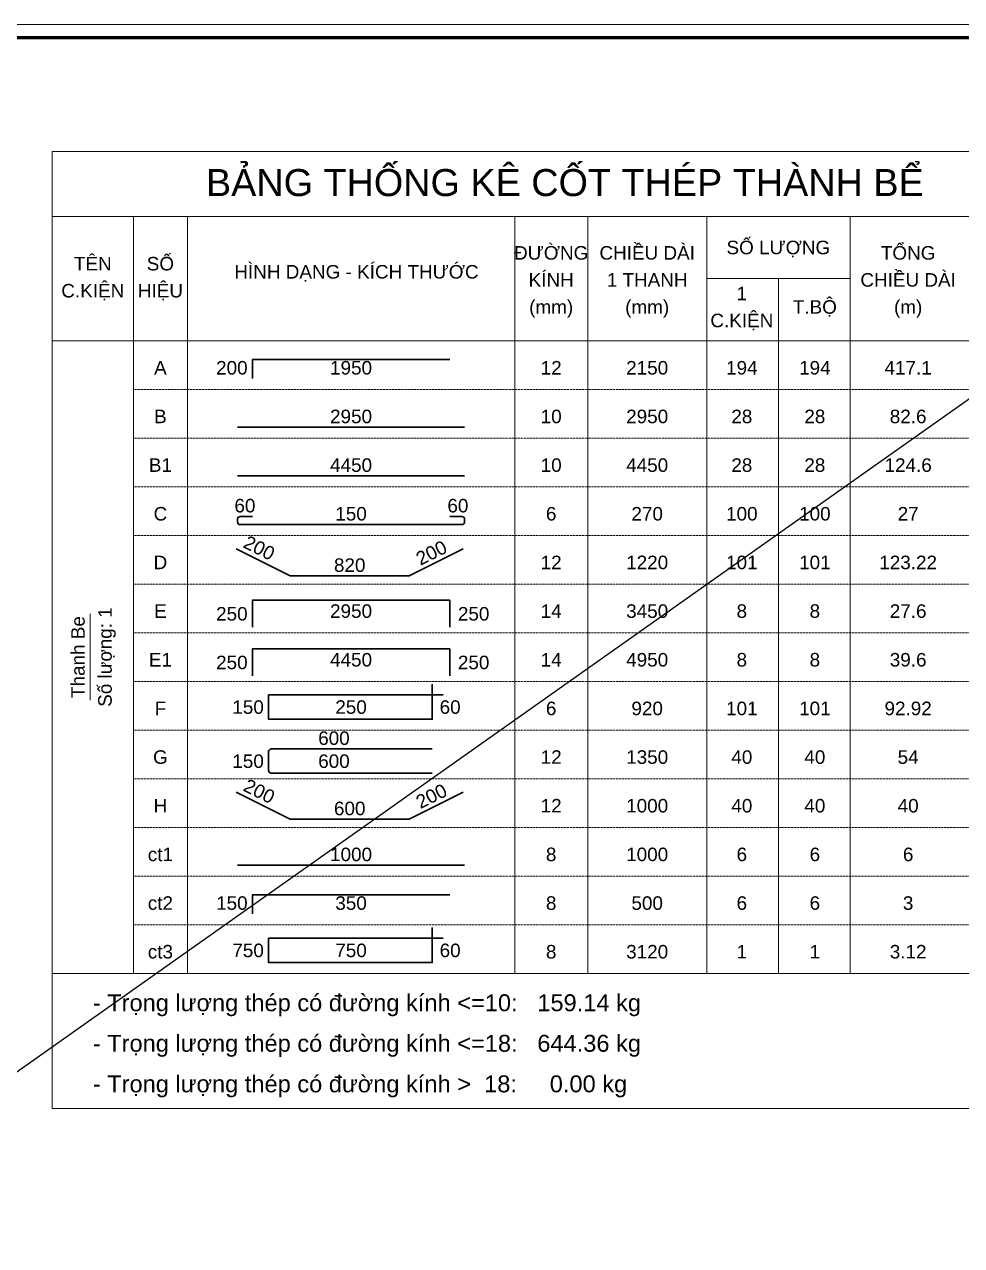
# Model space of a CAD drawing. Header units: millimetres. Extents: x -85362 to 12792, y -54701 to -36522.
# Drawn here: x -835 to 7829, y -47814 to -36522 of the extents above; entities that cross this region are included whole.
import ezdxf
from ezdxf.enums import TextEntityAlignment as Align

# ---------------------------------------------------------------- set-up
doc = ezdxf.new("R2010")
doc.units = ezdxf.units.MM
doc.header["$MEASUREMENT"] = 0
doc.linetypes.add('HIDDENX2', pattern=[0.75, 0.5, -0.25])
doc.layers.get('Defpoints').update_dxf_attribs({"color": 1})
for name, color, linetype, lineweight in [('Bao', 2, 'Continuous', 0), ('Khungten_LCDI', 7, 'Continuous', 5), ('LC Net dam 1', 30, 'Continuous', 30), ('LC Net thay', 7, 'Continuous', 25), ('LC Text1', 3, 'Continuous', 20), ('NetMo', 9, 'HIDDENX2', 0), ('Text', 2, 'Continuous', 0), ('TextThep', 7, 'Continuous', 0)]:
    doc.layers.add(name, color=color, linetype=linetype, lineweight=lineweight)
doc.layers.add('KCS_Plotter', color=11, linetype='Continuous', plot=False)
doc.styles.add('Hoa', font='micross.ttf')
doc.styles.add('Khungten', font='', dxfattribs={"width": 0.9, "height": 5000})
doc.styles.add('Thuong', font='micross.ttf')
doc.styles.add('Title', font='', dxfattribs={"width": 0.8})
doc.styles.get('Khungten').set_extended_font_data('.VnAvantH')
doc.styles.get('Title').set_extended_font_data('.VnBlackH')

# ---------------------------------------------------------------- blocks, each defined once
blk = doc.blocks.new('lcdi fix')
at = {"layer": 'Defpoints', "lineweight": 0}
blk.add_lwpolyline([(-1200, -14850), (-1200, 14850), (40800, 14850), (40800, -14850)], close=True, dxfattribs=at)
at = {"layer": 'Khungten_LCDI', "color": 5, "lineweight": 60}
blk.add_lwpolyline([(0, -14650), (0, 14650), (40600, 14650), (40600, -14650)], close=True, dxfattribs=at)
at = {"color": 7, "style": 'Khungten', "width": 0.8}
for tag, p in [('REVISION', (39499, -10746)), ('NGAYHT', (39546, -11609))]:
    blk.add_attdef(tag, text='', height=200, dxfattribs=at).set_placement(p, align=Align.CENTER)
at = {"layer": 'LC Text1', "style": 'Title', "width": 1.485915}
for tag, p, p2 in [('TENBANVE1', (36913, -8886), (40339, -8886)), ('TENBANVE2', (36913, -9562), (40339, -9562))]:
    blk.add_attdef(tag, text='', height=250, dxfattribs=at).set_placement(p, p2, align=Align.FIT)
at = {"layer": 'LC Text1', "style": 'Title', "width": 0.7}
blk.add_attdef('SOBANVE', text='', height=250, dxfattribs=at).set_placement((39562, -13896), align=Align.CENTER)

msp = doc.modelspace()

# ---------------------------------------------------------------- linework, layer by layer
at = {"layer": 'Bao'}
for p, q in [((-577.5, -37697), (8997.5, -37697)), ((-577.5, -37697), (-577.5, -46547)), ((-577.5, -38297), (8997.5, -38297)), ((172.5, -38297), (172.5, -45297)), ((672.5, -38297), (672.5, -45297)), ((3697.5, -38297), (3697.5, -45297)), ((4372.5, -38297), (4372.5, -45297)), ((5472.5, -38297), (5472.5, -45297)), ((6797.5, -38297), (6797.5, -45297)), ((5472.5, -38872), (6797.5, -38872)), ((6135, -38872), (6135, -45297)), ((-577.5, -39447), (8997.5, -39447))]:
    msp.add_line(p, q, dxfattribs=at)
at = {"layer": 'KCS_Plotter', "ltscale": 2}
msp.add_line((-12914.8, -54700.6), (12792.4, -36522), dxfattribs=at)
at = {"layer": 'LC Net dam 1'}
for points in [[(1272.5, -39797), (1272.5, -39622), (3097.5, -39622)], [(1135, -40247), (3235, -40247)], [(1135, -40697), (3235, -40697)], [(1122.5, -41372), (1622.5, -41622), (2722.5, -41622), (3222.5, -41372)], [(1272.5, -42097), (1272.5, -41847), (3097.5, -41847), (3097.5, -42097)], [(1272.5, -42547), (1272.5, -42297), (3097.5, -42297), (3097.5, -42547)], [(3035, -42722), (1422.5, -42722), (1422.5, -42947), (2935, -42947), (2935, -42622)], [(1122.5, -43622), (1622.5, -43872), (2722.5, -43872), (3222.5, -43622)], [(1135, -44297), (3235, -44297)], [(1272.5, -44747), (1272.5, -44572), (3097.5, -44572)], [(3035, -44972), (1422.5, -44972), (1422.5, -45197), (2935, -45197), (2935, -44872)]]:
    msp.add_lwpolyline(points, dxfattribs=at)
for points in [[(1272.5, -41072), (1160, -41072, 0.4142136), (1135, -41097), (1135, -41122, 0.4142136), (1160, -41147), (3210, -41147, 0.4142136), (3235, -41122), (3235, -41097, 0.4142136), (3210, -41072), (3097.5, -41072)], [(2935, -43222), (1447.5, -43222, 0.4142136), (1422.5, -43247), (1422.5, -43422, 0.4142136), (1447.5, -43447), (2935, -43447)]]:
    msp.add_lwpolyline(points, format="xyb", dxfattribs=at)
at = {"layer": 'NetMo'}
for p, q in [((172.5, -39897), (8997.5, -39897)), ((172.5, -40347), (8997.5, -40347)), ((172.5, -40797), (8997.5, -40797)), ((172.5, -41247), (8997.5, -41247)), ((172.5, -41697), (8997.5, -41697)), ((172.5, -42147), (8997.5, -42147)), ((172.5, -42597), (8997.5, -42597)), ((172.5, -43047), (8997.5, -43047)), ((172.5, -43497), (8997.5, -43497)), ((172.5, -43947), (8997.5, -43947)), ((172.5, -44397), (8997.5, -44397)), ((172.5, -44847), (8997.5, -44847)), ((172.5, -45297), (8997.5, -45297))]:
    msp.add_line(p, q, dxfattribs=at)
at = {"layer": 'Text'}
for p, q in [((-227.5, -42772), (-227.5, -41972)), ((-577.5, -45297), (8997.5, -45297)), ((-577.5, -45297), (8997.5, -45297)), ((-577.5, -46547), (8997.5, -46547))]:
    msp.add_line(p, q, dxfattribs=at)

# ---------------------------------------------------------------- block references
at = {"layer": 'LC Net thay', "xscale": 0.6120766616163446, "yscale": 0.6120766616163446, "zscale": 0.6120766616163446}
msp.add_blockref('lcdi fix', (-12180.3, -45611.3), dxfattribs=at)

# ---------------------------------------------------------------- texts
at = {"layer": 'Text', "color": 4, "style": 'Hoa'}
msp.add_text('BẢNG THỐNG KÊ CỐT THÉP THÀNH BỂ ', height=250, dxfattribs=at).set_placement((4210, -38109.5), align=Align.CENTER)
at = {"layer": 'Text'}
for s, style, p in [('SỐ LƯỢNG', 'Hoa', (6135, -38647)), ('ĐƯỜNG', 'Hoa', (4035, -38697)), ('CHIỀU DÀI', 'Hoa', (4922.5, -38697)), ('TỔNG', 'Hoa', (7335, -38697)), ('TÊN', 'Hoa', (-202.5, -38797)), ('SỐ', 'Hoa', (422.5, -38797)), ('HÌNH DẠNG - KÍCH THƯỚC', 'Hoa', (2235, -38872)), ('KÍNH', 'Hoa', (4035, -38947)), ('1 THANH', 'Hoa', (4922.5, -38947)), ('CHIỀU DÀI', 'Hoa', (7335, -38947)), ('C.KIỆN', 'Hoa', (-202.5, -39047)), ('HIỆU', 'Hoa', (422.5, -39047)), ('1', 'Hoa', (5797.5, -39072)), ('(mm)', 'Thuong', (4035, -39197)), ('(mm)', 'Thuong', (4922.5, -39197)), ('T.BỘ', 'Hoa', (6472.5, -39197)), ('(m)', 'Thuong', (7335, -39197)), ('C.KIỆN', 'Hoa', (5797.5, -39322))]:
    msp.add_text(s, height=125, dxfattribs=dict(at, style=style)).set_placement(p, align=Align.CENTER)
at = {"layer": 'Text', "style": 'Hoa'}
for s, p in [('Thanh Be', (-277.5, -42372)), ('Số lượng: 1', (-27.5, -42372))]:
    msp.add_text(s, height=125, rotation=90.00021, dxfattribs=at).set_placement(p, align=Align.CENTER)
for s, p in [('- Trọng lượng thép có đường kính <=10:   159.14 kg', (-202.5, -45647)), ('- Trọng lượng thép có đường kính <=18:   644.36 kg', (-202.5, -46022)), ('- Trọng lượng thép có đường kính >  18:     0.00 kg', (-202.5, -46397))]:
    msp.add_text(s, height=156.25, dxfattribs=at).set_placement(p)
at = {"layer": 'TextThep', "style": 'Hoa'}
for s, p in [('A', (422.5, -39797)), ('1950', (2185, -39797)), ('12', (4035, -39797)), ('B', (422.5, -40247)), ('2950', (2185, -40247)), ('10', (4035, -40247)), ('2950', (4922.5, -40247)), ('28', (5797.5, -40247)), ('28', (6472.5, -40247)), ('82.6', (7335, -40247)), ('B1', (422.5, -40697)), ('4450', (2185, -40697)), ('10', (4035, -40697)), ('4450', (4922.5, -40697)), ('28', (5797.5, -40697)), ('28', (6472.5, -40697)), ('124.6', (7335, -40697)), ('C', (422.5, -41147)), ('60', (1203.7, -41072)), ('150', (2185, -41147)), ('60', (3172.5, -41072)), ('6', (4035, -41147)), ('D', (422.5, -41597)), ('12', (4035, -41597)), ('820', (2172.5, -41622)), ('E', (422.5, -42047)), ('2950', (2185, -42047)), ('14', (4035, -42047)), ('E1', (422.5, -42497)), ('4450', (2185, -42497)), ('14', (4035, -42497)), ('F', (422.5, -42947)), ('250', (2185, -42934.5)), ('6', (4035, -42947)), ('G', (422.5, -43397)), ('12', (4035, -43397)), ('H', (422.5, -43847)), ('12', (4035, -43847)), ('600', (2172.5, -43872)), ('ct1', (422.5, -44297)), ('1000', (2185, -44297)), ('8', (4035, -44297)), ('1000', (4922.5, -44297)), ('6', (5797.5, -44297)), ('6', (6472.5, -44297)), ('6', (7335, -44297)), ('ct2', (422.5, -44747)), ('350', (2185, -44747)), ('8', (4035, -44747)), ('ct3', (422.5, -45197)), ('750', (2185, -45184.5)), ('8', (4035, -45197))]:
    msp.add_text(s, height=125, dxfattribs=at).set_placement(p, align=Align.BOTTOM_CENTER)
for s, p in [('200', (1228.7, -39797)), ('250', (1228.7, -42072)), ('250', (1228.7, -42522)), ('150', (1378.7, -42934.5)), ('600', (2172.5, -43222)), ('150', (1378.7, -43434.5)), ('600', (2172.5, -43434.5)), ('150', (1228.7, -44747)), ('750', (1378.7, -45184.5))]:
    msp.add_text(s, height=125, dxfattribs=at).set_placement(p, align=Align.BOTTOM_RIGHT)
at = {"layer": 'TextThep', "color": 7, "style": 'Hoa'}
for s, p in [('2150', (4922.5, -39797)), ('194', (5797.5, -39797)), ('194', (6472.5, -39797)), ('417.1', (7335, -39797)), ('270', (4922.5, -41147)), ('100', (5797.5, -41147)), ('100', (6472.5, -41147)), ('27', (7335, -41147)), ('1220', (4922.5, -41597)), ('101', (5797.5, -41597)), ('101', (6472.5, -41597)), ('123.22', (7335, -41597)), ('3450', (4922.5, -42047)), ('8', (5797.5, -42047)), ('8', (6472.5, -42047)), ('27.6', (7335, -42047)), ('4950', (4922.5, -42497)), ('8', (5797.5, -42497)), ('8', (6472.5, -42497)), ('39.6', (7335, -42497)), ('920', (4922.5, -42947)), ('101', (5797.5, -42947)), ('101', (6472.5, -42947)), ('92.92', (7335, -42947)), ('1350', (4922.5, -43397)), ('40', (5797.5, -43397)), ('40', (6472.5, -43397)), ('54', (7335, -43397)), ('1000', (4922.5, -43847)), ('40', (5797.5, -43847)), ('40', (6472.5, -43847)), ('40', (7335, -43847)), ('500', (4922.5, -44747)), ('6', (5797.5, -44747)), ('6', (6472.5, -44747)), ('3', (7335, -44747)), ('3120', (4922.5, -45197)), ('1', (5797.5, -45197)), ('1', (6472.5, -45197)), ('3.12', (7335, -45197))]:
    msp.add_text(s, height=125, dxfattribs=at).set_placement(p, align=Align.BOTTOM_CENTER)
at = {"layer": 'TextThep', "style": 'Hoa'}
for p in [(1422.5, -41517), (1422.5, -43767)]:
    msp.add_text('200', height=125, rotation=333.52941, dxfattribs=at).set_placement(p, align=Align.BOTTOM_RIGHT)
for p in [(2972.5, -41497), (2972.5, -43747)]:
    msp.add_text('200', height=125, rotation=26.47059, dxfattribs=at).set_placement(p, align=Align.BOTTOM_CENTER)
for s, p in [('250', (3172.5, -42072)), ('250', (3172.5, -42522)), ('60', (3003.7, -42934.5)), ('60', (3003.7, -45184.5))]:
    msp.add_text(s, height=125, dxfattribs=at).set_placement(p, align=Align.BOTTOM_LEFT)

doc.saveas('drawing.dxf')
